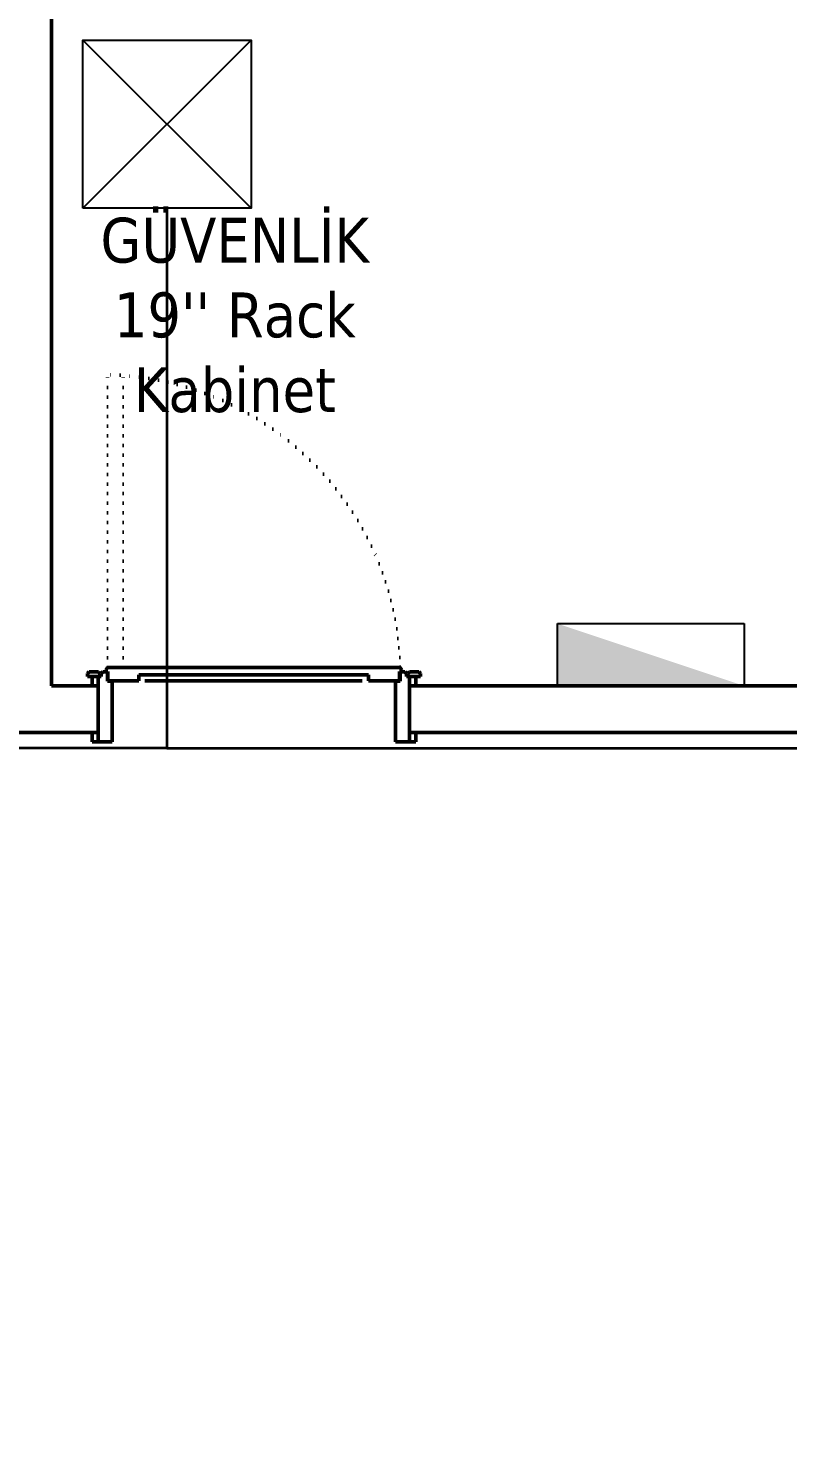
# Model space of a CAD drawing. Header units: millimetres. Extents: x 2046 to 14753, y 2361 to 29276.
# Drawn here: x 4762.5 to 5006.5, y 12893.4 to 13347.1 of the extents above; entities that cross this region are included whole.
import ezdxf

# ---------------------------------------------------------------- set-up
doc = ezdxf.new("R2010")
doc.units = ezdxf.units.MM
doc.linetypes.add('ACAD_ISO07W100', pattern=[3, 0, -3])
doc.linetypes.add('CONTINOUS', pattern=[0])
for name, color, linetype, lineweight in [('2A - CCTV CAT6 KABLO', 4, 'CONTINOUS', 35), ('A.O. DUVAR', 7, 'Continuous', 50), ('CY_SES', 3, 'CONTINOUS', 35), ('FO KABLO', 1, 'CONTINOUS', 35)]:
    doc.layers.add(name, color=color, linetype=linetype, lineweight=lineweight)
doc.layers.add('aydınlatma', color=3, linetype='Continuous')
doc.layers.add('MYPRİZ', color=3, linetype='Continuous')
doc.styles.add('YCET', font='tahoma.ttf')

# ---------------------------------------------------------------- blocks, each defined once
blk = doc.blocks.new('*U25')
at = {"layer": 'aydınlatma'}
for p, q in [((-30, 0), (-30, 19.992)), ((-30, 19.992), (30, 19.992)), ((30, 19.992), (30, 0)), ((-30, 0), (30, 0))]:
    blk.add_line(p, q, dxfattribs=at)
at = {"layer": 'aydınlatma', "color": 3}
blk.add_solid([(30, 0), (-30, 19.992), (-30, 0)], dxfattribs=at)
blk = doc.blocks.new('KABİNET')
at = {"layer": 'MYPRİZ', "color": 1}
blk.add_lwpolyline([(-20, 40), (20, 40), (20, 0), (-20, 0)], close=True, dxfattribs=at)
blk.add_lwpolyline([(-20, 40), (20, 0), (-20, 0), (20, 40)], dxfattribs=at)

msp = doc.modelspace()

# ---------------------------------------------------------------- linework, layer by layer
at = {"layer": '2A - CCTV CAT6 KABLO'}
for points in [[(4807.019, 13289.275), (4807.019, 13120.859), (4807.019, 13115.859), (5099.699, 13115.859), (5099.699, 13105.373)], [(4807.019, 13115.859), (3739.96, 13115.859), (3734.96, 13115.859), (3734.96, 12826.141), (3726.023, 12826.141)]]:
    msp.add_lwpolyline(points, dxfattribs=at)
at = {"layer": 'A.O. DUVAR'}
for p, q in [((4769.959, 13620.858), (4769.959, 13135.859)), ((4781.481, 13139.859), (4781.981, 13140.359)), ((4781.481, 13138.909), (4781.481, 13139.859)), ((4785.481, 13138.909), (4781.481, 13138.909)), ((4781.981, 13140.359), (4784.981, 13140.359)), ((4784.959, 13138.859), (4782.959, 13138.859)), ((4782.959, 13138.859), (4782.959, 13135.859)), ((4785.906, 13138.859), (4784.959, 13138.859)), ((4784.959, 13138.859), (4784.959, 13135.859)), ((4784.981, 13140.359), (4785.481, 13139.859)), ((4785.481, 13139.859), (4785.481, 13138.909)), ((4786.406, 13140.359), (4785.906, 13139.859)), ((4785.906, 13139.859), (4785.906, 13138.859)), ((4787.959, 13140.359), (4786.406, 13140.359)), ((4787.906, 13141.786), (4787.406, 13140.92)), ((4787.406, 13140.92), (4787.406, 13140.42)), ((4787.406, 13140.42), (4788.031, 13140.42)), ((4881.959, 13141.786), (4787.906, 13141.786)), ((4787.959, 13137.359), (4787.959, 13140.359)), ((4788.031, 13137.42), (4788.031, 13140.42)), ((4797.959, 13139.42), (4871.774, 13139.42)), ((4797.959, 13137.425), (4797.959, 13139.42)), ((4871.774, 13137.42), (4871.774, 13139.42)), ((4882.459, 13140.42), (4881.774, 13140.42)), ((4881.774, 13140.42), (4881.774, 13137.42)), ((4882.459, 13140.92), (4881.959, 13141.786)), ((4881.959, 13137.359), (4881.959, 13140.359)), ((4881.959, 13140.359), (4883.436, 13140.359)), ((4882.459, 13140.42), (4882.459, 13140.92)), ((4883.436, 13140.359), (4883.936, 13139.859)), ((4883.936, 13139.859), (4883.936, 13138.859)), ((4883.936, 13138.859), (4884.959, 13138.859)), ((4884.936, 13140.359), (4884.436, 13139.859)), ((4884.436, 13139.859), (4884.436, 13138.909)), ((4884.436, 13138.909), (4888.436, 13138.909)), ((4887.936, 13140.359), (4884.936, 13140.359)), ((4884.959, 13138.859), (4884.959, 13135.859)), ((4884.959, 13138.859), (4886.959, 13138.859)), ((4886.959, 13138.859), (4886.959, 13135.859)), ((4888.436, 13139.859), (4887.936, 13140.359)), ((4888.436, 13138.909), (4888.436, 13139.859)), ((4769.959, 13135.859), (4784.959, 13135.859)), ((4782.959, 13135.859), (4784.959, 13135.859)), ((4784.959, 13135.859), (4784.959, 13120.859)), ((4784.959, 13135.859), (4784.959, 13120.859)), ((4789.459, 13137.359), (4787.959, 13137.359)), ((4788.031, 13137.42), (4790.959, 13137.42)), ((4789.459, 13117.859), (4789.459, 13137.359)), ((4790.959, 13137.42), (4797.959, 13137.42)), ((4799.959, 13137.42), (4869.774, 13137.42)), ((4871.774, 13137.42), (4881.774, 13137.42)), ((4880.459, 13117.859), (4880.459, 13137.359)), ((4880.459, 13137.359), (4881.959, 13137.359)), ((4884.959, 13135.859), (4884.959, 13120.859)), ((4886.959, 13135.859), (4884.959, 13135.859)), ((4884.959, 13135.859), (5039.96, 13135.858)), ((4884.959, 13120.859), (4884.959, 13135.859)), ((4784.959, 13120.859), (4609.959, 13120.86)), ((4782.959, 13117.859), (4782.959, 13120.859)), ((4782.959, 13120.859), (4784.959, 13120.859)), ((4784.959, 13120.859), (4784.959, 13117.859)), ((4886.959, 13120.859), (4884.959, 13120.859)), ((4884.959, 13120.859), (4884.959, 13117.859)), ((5039.96, 13120.858), (4884.959, 13120.859)), ((4886.959, 13117.859), (4886.959, 13120.859)), ((4784.959, 13117.859), (4782.959, 13117.859)), ((4784.959, 13117.859), (4789.459, 13117.859)), ((4884.959, 13117.859), (4880.459, 13117.859)), ((4884.959, 13117.859), (4886.959, 13117.859))]:
    msp.add_line(p, q, dxfattribs=at)
at = {"layer": 'A.O. DUVAR', "linetype": 'ACAD_ISO07W100'}
for p, q in [((4787.906, 13141.786), (4787.906, 13235.786)), ((4792.906, 13141.786), (4792.906, 13235.786))]:
    msp.add_line(p, q, dxfattribs=at)
msp.add_arc((4785.676, 13139.554), 96.258, 1.36005, 88.67204, dxfattribs=at)
at = {"layer": 'A.O. DUVAR'}
msp.add_point((4884.959, 13120.859), dxfattribs=at)

# ---------------------------------------------------------------- block references
at = {"layer": 'aydınlatma'}
msp.add_blockref('*U25', (4962.46, 13135.859), dxfattribs=at)
at = {"layer": 'FO KABLO', "color": 5, "xscale": 1.35, "yscale": 1.35, "zscale": 1.35, "rotation": 90.0000000000066}
msp.add_blockref('KABİNET', (4834.019, 13316.275), dxfattribs=at)

# ---------------------------------------------------------------- texts
at = {"layer": 'CY_SES', "insert": (4828.802, 13286.209), "char_height": 14.4, "width": 128.29328, "attachment_point": 2, "style": 'YCET'}
msp.add_mtext("GÜVENLİK\\P19'' Rack\\PKabinet", dxfattribs=at)

doc.saveas('drawing.dxf')
